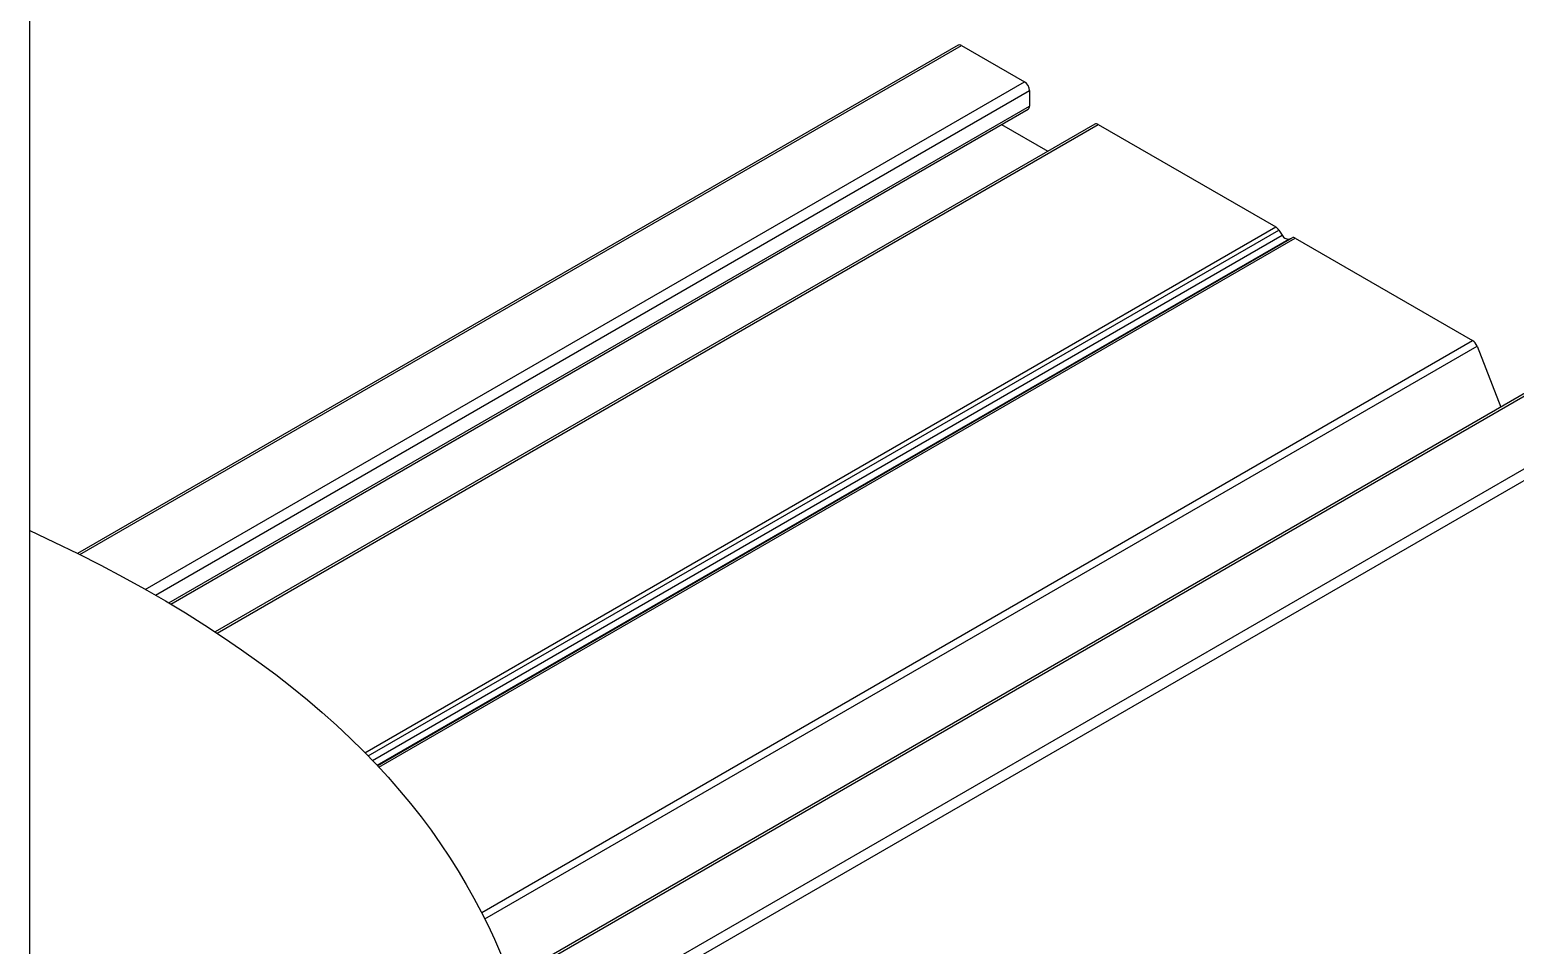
# Model space of a CAD drawing. Extents: x 0 to 11.5, y -11.3 to 0.
# Drawn here: x 0 to 3.141, y -4.97 to -3.035 of the extents above; entities that cross this region are included whole.
import ezdxf

# ---------------------------------------------------------------- set-up
doc = ezdxf.new("R2010")
doc.units = 0
doc.header["$LTSCALE"] = 0.5
doc.header["$MEASUREMENT"] = 0
doc.layers.add('Dimension', color=10, linetype='CONTINUOUS')
doc.layers.add('Housing', color=150, linetype='CONTINUOUS')
doc.layers.add('Text-Unprinted', color=131, linetype='CONTINUOUS', plot=False)

msp = doc.modelspace()

# ---------------------------------------------------------------- linework, layer by layer
at = {"layer": 'Dimension', "transparency": 16777216}
msp.add_open_spline([(0, -4.0936), (1.1213, -4.6095), (1.1264, -5.9583), (1.1315, -7.3071), (2.4049, -7.8321)], degree=3, knots=[0.0416, 0.0416, 0.0416, 0.0416, 1, 2, 2, 2, 2], dxfattribs=at)
at = {"layer": 'Housing', "transparency": 16777216}
for p, q in [((1.9626, -3.0678), (0.1012, -4.1421)), ((0.1059, -4.1444), (1.9701, -3.0685)), ((1.9701, -3.0685), (2.103, -3.1453)), ((0.2444, -4.218), (2.103, -3.1453)), ((0.2657, -4.2301), (2.1136, -3.1636)), ((2.1136, -3.1636), (2.1136, -3.1963)), ((0.2939, -4.2466), (2.1136, -3.1963)), ((0.2982, -4.2491), (2.1105, -3.2032)), ((2.2516, -3.2346), (0.3922, -4.3078)), ((0.3963, -4.3105), (2.2591, -3.2354)), ((2.0543, -3.2356), (2.1521, -3.292)), ((2.2591, -3.2354), (2.6341, -3.4518)), ((0.7086, -4.5631), (2.6341, -3.4518)), ((0.7153, -4.5699), (2.6409, -3.4586)), ((0.7246, -4.5796), (2.648, -3.4695)), ((0.7343, -4.5898), (2.6616, -3.4774)), ((0.7351, -4.5906), (2.6687, -3.4746)), ((0.7381, -4.5939), (2.6755, -3.4757)), ((2.6409, -3.4586), (2.648, -3.4695)), ((2.6616, -3.4774), (2.6687, -3.4746)), ((2.6755, -3.4757), (3.0505, -3.6921)), ((0.9555, -4.9012), (3.0505, -3.6921)), ((0.9621, -4.9142), (3.0597, -3.7036)), ((3.0597, -3.7036), (3.1099, -3.833)), ((3.1992, -3.7815), (1.017, -5.0409)), ((1.0185, -5.0451), (3.2067, -3.7822)), ((1.0594, -5.175), (3.3396, -3.859)), ((1.0649, -5.1963), (3.3502, -3.8773))]:
    msp.add_line(p, q, dxfattribs=at)
for centre, radius, start, end in [((1.9657, -3.0747), 0.00754, 54.3909, 114.3073), ((2.0906, -3.1647), 0.023, 2.6023, 57.3977), ((2.1065, -3.1972), 0.0072, 304.0523, 7.2552), ((2.2547, -3.2415), 0.00758, 54.5413, 114.1569), ((2.6231, -3.4697), 0.021, 31.817, 58.3266), ((2.6602, -3.4641), 0.0134, 203.9921, 276.0255), ((2.671, -3.4823), 0.00802, 55.6029, 106.575), ((3.0381, -3.7115), 0.023, 20.2251, 57.3667)]:
    msp.add_arc(centre, radius, start, end, dxfattribs=at)
at = {"layer": 'Text-Unprinted', "ltscale": 0.5, "transparency": 16777216}
msp.add_lwpolyline([(0, 0), (9.9946, 0), (9.9946, -11.2821), (0, -11.2821)], close=True, dxfattribs=at)

doc.saveas('drawing.dxf')
